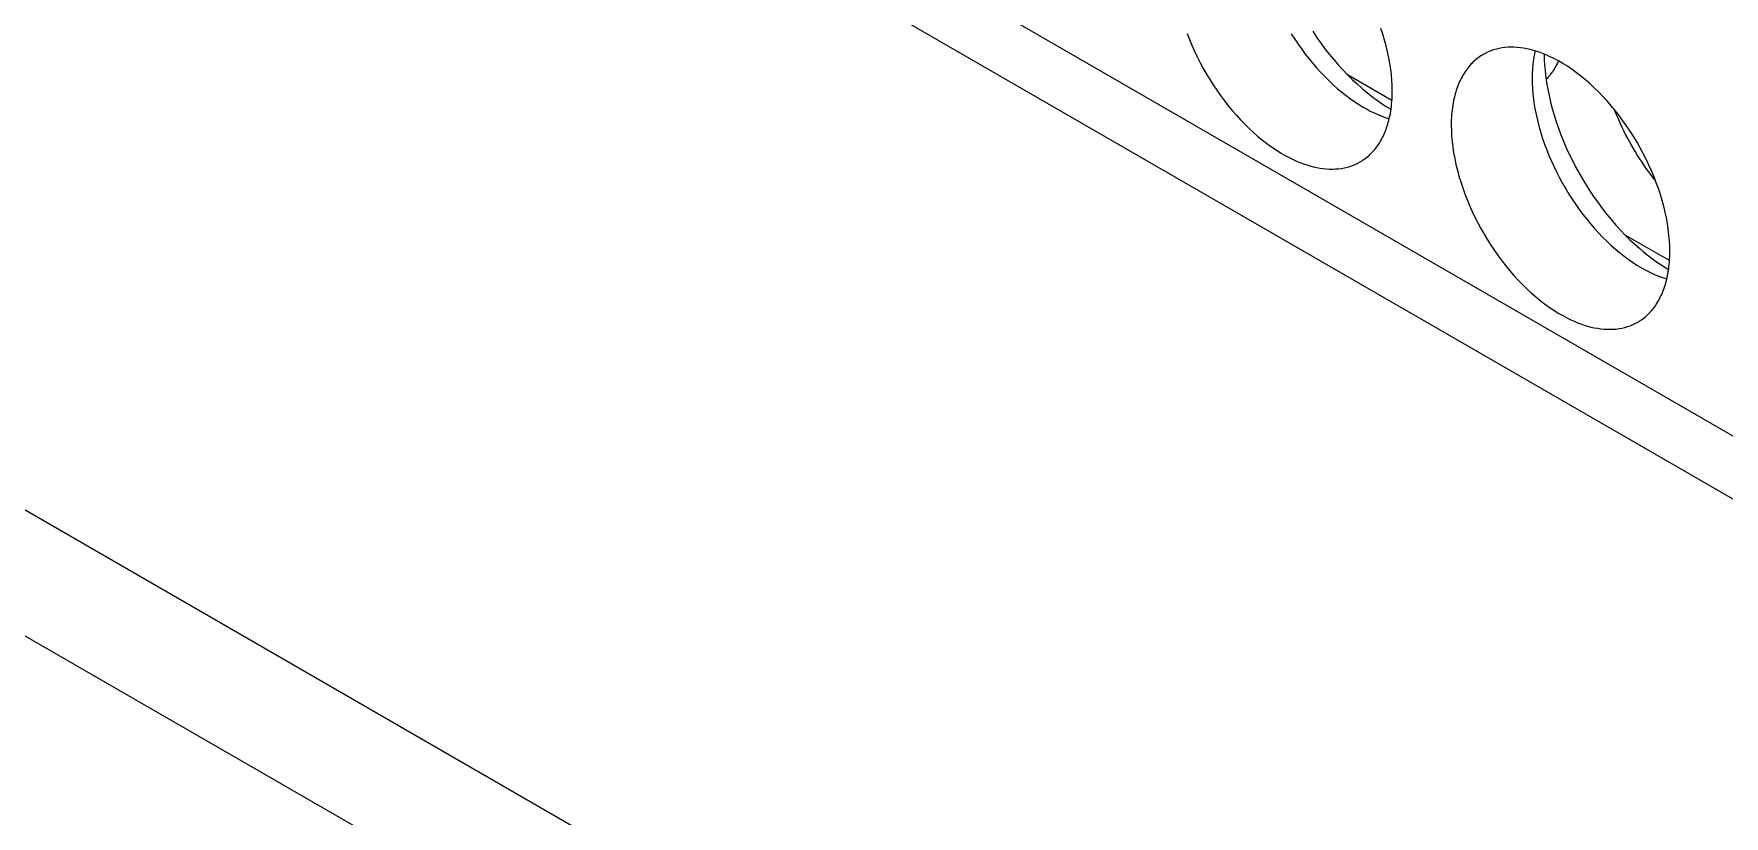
# Model space of a CAD drawing. Extents: x 0 to 420, y 0 to 297.
# Drawn here: x 181.86 to 203.73, y 189.97 to 200.1 of the extents above; entities that cross this region are included whole.
import ezdxf

# ---------------------------------------------------------------- set-up
doc = ezdxf.new("R2010")
doc.units = 0
doc.header["$LTSCALE"] = 23.1
doc.layers.add('40000_ISO', color=7, linetype='CONTINUOUS')

msp = doc.modelspace()

# ---------------------------------------------------------------- linework, layer by layer
at = {"layer": '40000_ISO', "color": 7, "linetype": 'CONTINUOUS'}
for p, q in [((245.166, 171.039), (170.92, 213.905)), ((244.813, 170.427), (170.566, 213.293)), ((233.64, 163.976), (159.394, 206.842)), ((232.933, 162.751), (158.687, 205.618)), ((199.433, 199.239), (198.86, 199.57)), ((203.025, 197.165), (202.452, 197.496))]:
    msp.add_line(p, q, dxfattribs=at)
for points in [[(199.438, 199.359), (199.436, 199.43), (199.433, 199.5), (199.426, 199.57), (199.418, 199.644), (199.406, 199.718), (199.393, 199.791), (199.377, 199.867), (199.359, 199.943), (199.338, 200.018), (199.315, 200.095), (199.29, 200.171)], [(196.784, 200.104), (196.814, 200.028), (196.846, 199.952), (196.879, 199.876), (196.915, 199.801), (196.953, 199.726), (196.992, 199.653), (197.034, 199.58), (197.077, 199.508), (197.122, 199.438), (197.168, 199.369), (197.216, 199.301), (197.266, 199.234), (197.316, 199.17), (197.368, 199.107), (197.421, 199.046), (197.475, 198.987), (197.53, 198.93), (197.586, 198.875), (197.642, 198.823), (197.7, 198.773), (197.758, 198.725), (197.816, 198.68), (197.874, 198.638), (197.935, 198.597), (197.993, 198.561), (198.052, 198.527), (198.112, 198.495), (198.155, 198.474), (198.199, 198.454), (198.243, 198.435), (198.288, 198.419), (198.331, 198.404), (198.373, 198.391), (198.417, 198.38), (198.46, 198.37), (198.501, 198.363), (198.543, 198.357), (198.584, 198.353), (198.625, 198.35), (198.665, 198.35), (198.704, 198.351), (198.742, 198.354), (198.781, 198.359), (198.818, 198.366), (198.854, 198.374), (198.89, 198.385), (198.925, 198.397), (198.958, 198.411), (198.991, 198.426), (199.023, 198.444)], [(198.131, 200.101), (198.175, 200.033), (198.219, 199.967), (198.266, 199.901), (198.313, 199.838), (198.362, 199.775), (198.412, 199.714), (198.463, 199.656), (198.515, 199.599), (198.568, 199.543), (198.621, 199.491), (198.675, 199.44), (198.731, 199.39), (198.786, 199.344), (198.842, 199.3), (198.899, 199.258), (198.955, 199.219), (199.012, 199.182), (199.07, 199.147), (199.112, 199.124), (199.154, 199.101), (199.197, 199.08), (199.241, 199.06), (199.293, 199.039), (199.345, 199.019), (199.398, 199.002)], [(198.408, 200.133), (198.459, 200.057), (198.513, 199.981), (198.567, 199.908), (198.623, 199.837), (198.681, 199.767), (198.739, 199.7), (198.799, 199.634), (198.86, 199.57), (198.921, 199.51), (198.984, 199.451), (199.048, 199.394), (199.095, 199.354), (199.143, 199.315), (199.192, 199.278), (199.241, 199.241), (199.3, 199.2), (199.36, 199.161), (199.421, 199.124)], [(200.615, 199.834), (200.6, 199.824), (200.585, 199.815), (200.567, 199.803), (200.55, 199.791), (200.534, 199.778), (200.517, 199.765), (200.502, 199.751), (200.486, 199.737), (200.471, 199.722), (200.456, 199.706), (200.442, 199.69), (200.428, 199.674), (200.414, 199.657), (200.401, 199.64), (200.388, 199.622), (200.376, 199.604), (200.364, 199.584), (200.352, 199.565), (200.341, 199.545), (200.33, 199.524), (200.32, 199.504), (200.31, 199.483), (200.301, 199.462), (200.291, 199.439), (200.282, 199.416), (200.274, 199.393), (200.266, 199.37), (200.259, 199.346), (200.252, 199.322), (200.246, 199.299), (200.238, 199.269), (200.232, 199.238), (200.226, 199.208), (200.221, 199.178), (200.216, 199.147), (200.212, 199.116), (200.209, 199.083), (200.206, 199.05), (200.204, 199.017), (200.202, 198.984), (200.202, 198.951), (200.201, 198.918)], [(203.03, 197.285), (203.028, 197.356), (203.025, 197.426), (203.019, 197.496), (203.01, 197.57), (202.999, 197.644), (202.985, 197.717), (202.969, 197.793), (202.951, 197.869), (202.93, 197.944), (202.907, 198.021), (202.882, 198.097), (202.855, 198.173), (202.825, 198.25), (202.793, 198.326), (202.76, 198.401), (202.724, 198.476), (202.686, 198.551), (202.646, 198.624), (202.605, 198.697), (202.562, 198.769), (202.517, 198.839), (202.471, 198.908), (202.423, 198.976), (202.373, 199.043), (202.323, 199.107), (202.271, 199.17), (202.218, 199.232), (202.164, 199.29), (202.109, 199.347), (202.052, 199.402), (201.997, 199.454), (201.939, 199.504), (201.88, 199.553), (201.823, 199.597), (201.764, 199.64), (201.704, 199.68), (201.646, 199.716), (201.587, 199.751), (201.527, 199.783), (201.483, 199.804), (201.44, 199.823), (201.395, 199.842), (201.35, 199.859), (201.308, 199.873), (201.265, 199.886), (201.222, 199.897), (201.178, 199.907), (201.137, 199.915), (201.096, 199.92), (201.055, 199.925), (201.013, 199.927), (200.974, 199.927), (200.935, 199.926), (200.896, 199.923), (200.858, 199.918), (200.821, 199.911), (200.785, 199.903), (200.749, 199.893), (200.714, 199.88), (200.68, 199.867), (200.647, 199.851), (200.615, 199.834)], [(201.287, 199.88), (201.283, 199.861), (201.279, 199.842), (201.275, 199.824), (201.271, 199.805), (201.268, 199.786), (201.265, 199.767), (201.263, 199.749), (201.26, 199.73), (201.258, 199.711), (201.256, 199.69), (201.254, 199.669), (201.252, 199.648), (201.251, 199.627), (201.25, 199.606), (201.249, 199.585), (201.248, 199.564), (201.248, 199.544), (201.248, 199.523)], [(201.403, 199.838), (201.405, 199.768), (201.409, 199.698), (201.415, 199.628), (201.421, 199.567), (201.43, 199.506), (201.439, 199.445), (201.45, 199.385), (201.467, 199.301), (201.486, 199.217), (201.508, 199.134), (201.533, 199.048), (201.56, 198.964), (201.589, 198.879), (201.621, 198.794), (201.654, 198.71), (201.69, 198.626), (201.729, 198.542), (201.769, 198.46), (201.811, 198.378), (201.856, 198.296), (201.902, 198.216), (201.95, 198.137), (202, 198.059), (202.051, 197.983), (202.105, 197.908), (202.159, 197.835), (202.215, 197.763), (202.273, 197.693), (202.331, 197.626), (202.391, 197.56), (202.452, 197.496), (202.513, 197.436), (202.576, 197.377), (202.64, 197.32), (202.687, 197.28), (202.735, 197.242), (202.784, 197.204), (202.833, 197.167), (202.892, 197.126), (202.952, 197.087), (203.013, 197.05)], [(201.588, 199.75), (201.583, 199.738), (201.577, 199.725), (201.571, 199.713), (201.564, 199.7), (201.558, 199.688), (201.551, 199.676), (201.544, 199.664), (201.537, 199.652), (201.53, 199.64), (201.523, 199.63), (201.517, 199.619), (201.51, 199.608), (201.502, 199.598), (201.495, 199.588), (201.487, 199.577), (201.48, 199.567), (201.472, 199.557), (201.464, 199.547), (201.456, 199.538), (201.447, 199.528), (201.439, 199.519), (201.43, 199.509)], [(201.248, 199.523), (201.249, 199.456), (201.253, 199.389), (201.258, 199.323), (201.266, 199.252), (201.276, 199.182), (201.288, 199.112), (201.303, 199.039), (201.32, 198.966), (201.339, 198.894), (201.361, 198.819), (201.384, 198.745), (201.409, 198.672), (201.437, 198.598), (201.466, 198.525), (201.498, 198.452), (201.531, 198.379), (201.566, 198.307), (201.603, 198.236), (201.641, 198.165), (201.682, 198.096), (201.723, 198.027), (201.767, 197.959), (201.812, 197.893), (201.858, 197.827), (201.905, 197.764), (201.954, 197.702), (202.004, 197.64), (202.055, 197.582), (202.107, 197.525), (202.16, 197.469), (202.213, 197.417), (202.268, 197.366), (202.323, 197.316), (202.378, 197.27), (202.434, 197.226), (202.491, 197.184), (202.547, 197.145), (202.604, 197.108), (202.662, 197.073), (202.704, 197.05), (202.746, 197.027), (202.789, 197.006), (202.833, 196.987), (202.885, 196.965), (202.937, 196.945), (202.991, 196.928)], [(199.023, 198.444), (199.039, 198.453), (199.054, 198.463), (199.072, 198.474), (199.089, 198.486), (199.105, 198.499), (199.121, 198.513), (199.137, 198.526), (199.153, 198.541), (199.167, 198.555), (199.182, 198.571), (199.197, 198.587), (199.211, 198.604), (199.225, 198.62), (199.238, 198.638), (199.25, 198.655), (199.263, 198.673), (199.275, 198.693), (199.287, 198.713), (199.298, 198.733), (199.309, 198.753), (199.319, 198.773), (199.329, 198.794), (199.338, 198.815), (199.348, 198.838), (199.357, 198.861), (199.365, 198.884), (199.373, 198.908), (199.38, 198.931), (199.387, 198.955), (199.393, 198.979), (199.4, 199.009), (199.407, 199.039), (199.413, 199.069), (199.418, 199.1), (199.423, 199.13), (199.426, 199.161), (199.43, 199.194), (199.433, 199.227), (199.435, 199.26), (199.436, 199.293), (199.437, 199.326), (199.438, 199.359)], [(202.844, 198.2), (202.814, 198.238), (202.784, 198.278), (202.754, 198.317), (202.725, 198.357), (202.697, 198.398), (202.67, 198.439), (202.641, 198.482), (202.613, 198.527), (202.585, 198.571), (202.558, 198.616), (202.532, 198.661), (202.507, 198.707), (202.482, 198.753), (202.458, 198.799), (202.434, 198.846), (202.413, 198.89), (202.392, 198.935), (202.372, 198.98), (202.352, 199.026), (202.333, 199.071), (202.314, 199.117)], [(200.201, 198.918), (200.203, 198.848), (200.206, 198.777), (200.212, 198.707), (200.221, 198.633), (200.232, 198.56), (200.246, 198.486), (200.262, 198.41), (200.28, 198.335), (200.301, 198.26), (200.324, 198.183), (200.349, 198.106), (200.376, 198.03), (200.406, 197.954), (200.438, 197.878), (200.471, 197.802), (200.507, 197.727), (200.545, 197.653), (200.585, 197.579), (200.626, 197.506), (200.669, 197.435), (200.714, 197.364), (200.76, 197.295), (200.808, 197.227), (200.858, 197.16), (200.908, 197.096), (200.96, 197.033), (201.013, 196.972), (201.067, 196.913), (201.122, 196.856), (201.178, 196.801), (201.234, 196.749), (201.292, 196.699), (201.35, 196.651), (201.408, 196.606), (201.467, 196.564), (201.527, 196.523), (201.585, 196.487), (201.644, 196.453), (201.704, 196.421), (201.747, 196.4), (201.791, 196.38), (201.836, 196.362), (201.88, 196.345), (201.923, 196.33), (201.966, 196.317), (202.009, 196.306), (202.052, 196.296), (202.093, 196.289), (202.135, 196.283), (202.176, 196.279), (202.218, 196.276), (202.257, 196.276), (202.296, 196.277), (202.335, 196.28), (202.373, 196.285), (202.41, 196.292), (202.446, 196.3), (202.482, 196.311), (202.517, 196.323), (202.551, 196.337), (202.583, 196.352), (202.615, 196.37)], [(202.615, 196.37), (202.631, 196.379), (202.646, 196.389), (202.664, 196.4), (202.681, 196.413), (202.697, 196.425), (202.713, 196.439), (202.729, 196.452), (202.745, 196.467), (202.76, 196.481), (202.775, 196.497), (202.789, 196.513), (202.803, 196.53), (202.817, 196.547), (202.83, 196.564), (202.843, 196.582), (202.855, 196.599), (202.867, 196.619), (202.879, 196.639), (202.89, 196.659), (202.901, 196.679), (202.911, 196.7), (202.921, 196.72), (202.93, 196.741), (202.94, 196.764), (202.949, 196.787), (202.957, 196.81), (202.965, 196.834), (202.972, 196.857), (202.979, 196.881), (202.985, 196.905), (202.993, 196.935), (202.999, 196.965), (203.005, 196.995), (203.01, 197.026), (203.015, 197.056), (203.019, 197.087), (203.022, 197.12), (203.025, 197.153), (203.027, 197.186), (203.028, 197.219), (203.029, 197.252), (203.03, 197.285)]]:
    msp.add_lwpolyline(points, dxfattribs=at)

doc.saveas('drawing.dxf')
